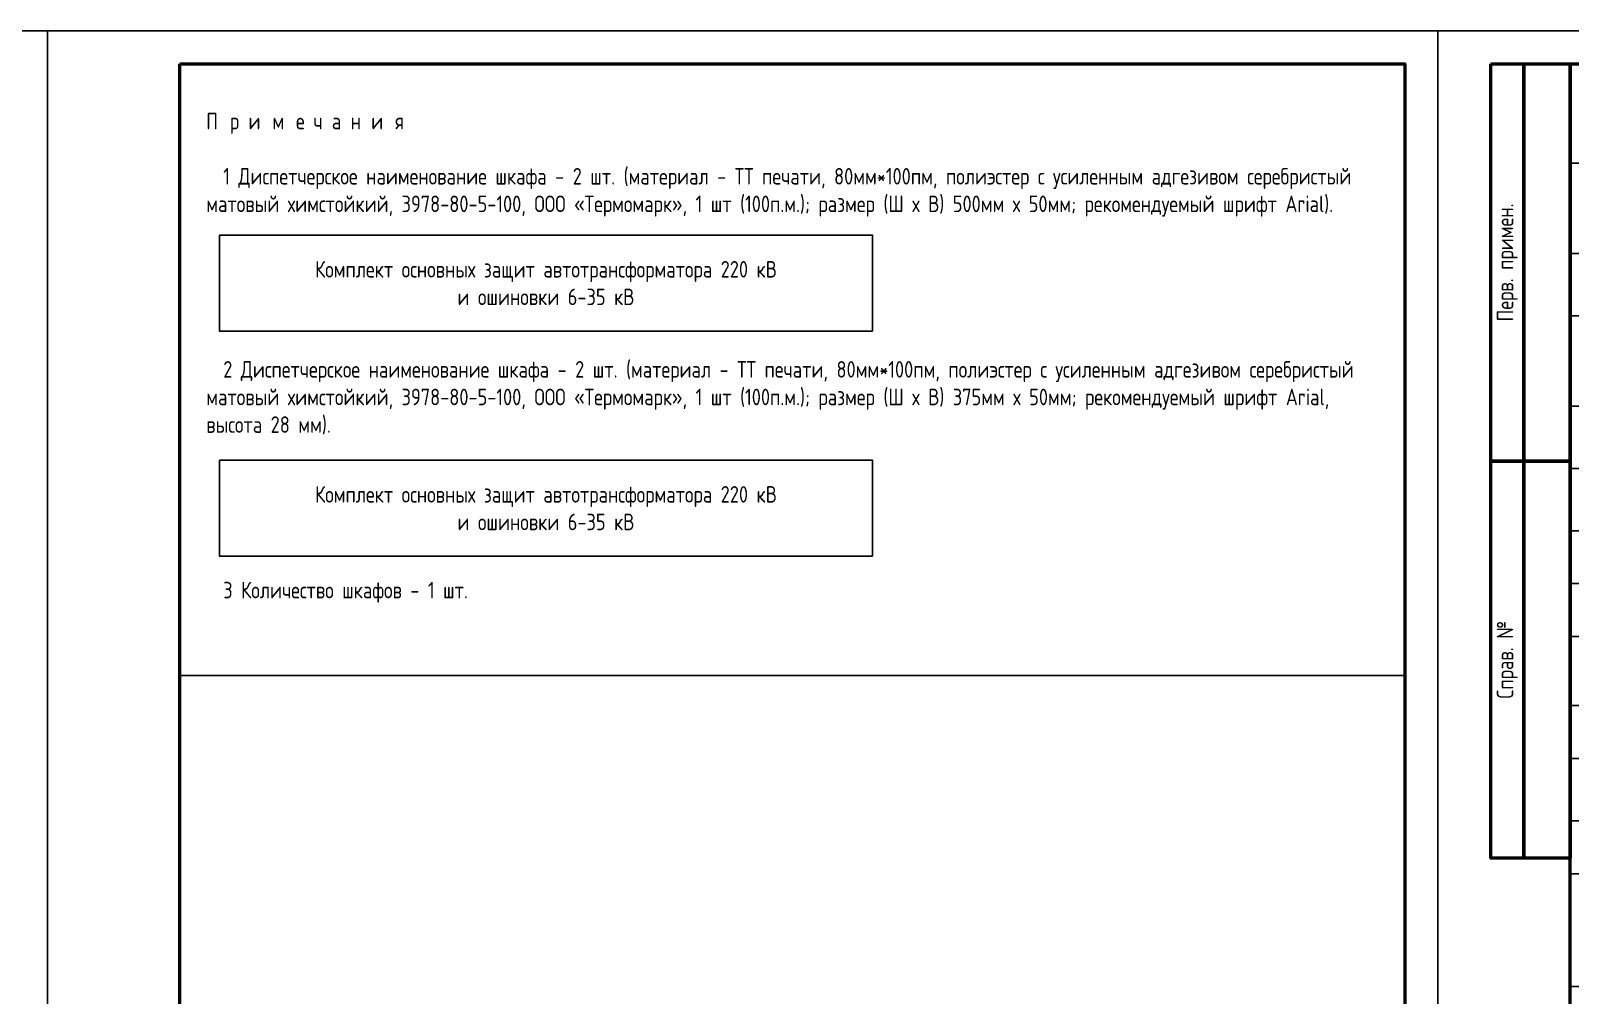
# Model space of a CAD drawing. Header units: millimetres. Extents: x -1117 to 6417, y -90 to 586.
# Drawn here: x -632.5 to -400, y 151.3 to 297 of the extents above; entities that cross this region are included whole.
import ezdxf

# ---------------------------------------------------------------- set-up
doc = ezdxf.new("R2010")
doc.units = ezdxf.units.MM
doc.styles.add('Gost_type_A', font='GOST_A.TTF')

# ---------------------------------------------------------------- blocks, each defined once
blk = doc.blocks.new('Штамп левый верхний')
at = {"lineweight": 50}
for points in [[(-12, 0), (-7, 0), (-7, -60), (-12, -60)], [(-7, 0), (0, 0), (0, -60), (-7, -60)], [(-12, -60), (-7, -60), (-7, -120), (-12, -120)], [(-7, -60), (0, -60), (0, -120), (-7, -120)]]:
    blk.add_lwpolyline(points, close=True, dxfattribs=at)
at = {"char_height": 2.5, "width": 60, "attachment_point": 5, "rotation": 90, "style": 'Gost_type_A'}
for s, insert in [('Перв. примен.', (-9.5, -30)), ('Справ. №', (-9.5, -90))]:
    blk.add_mtext(s, dxfattribs=dict(at, insert=insert))
blk = doc.blocks.new('Формат_А4')
blk.add_lwpolyline([(0, 297), (0, 0), (-210, 0), (-210, 297)], close=True)
at = {"lineweight": 50}
blk.add_lwpolyline([(-190, 292), (-5, 292), (-5, 5), (-190, 5)], close=True, dxfattribs=at)
blk = doc.blocks.new('*T23')
at = {"color": 0, "lineweight": -2, "transparency": 16777216}
for p, q in [((0, 0), (185, 0)), ((0, 0), (0, -15)), ((20, 0), (20, -15)), ((130, 0), (130, -15)), ((140, 0), (140, -15)), ((185, 0), (185, -15)), ((210, 0), (395, 0)), ((210, 0), (210, -15)), ((230, 0), (230, -15)), ((340, 0), (340, -15)), ((350, 0), (350, -15)), ((395, 0), (395, -15))]:
    blk.add_line(p, q, dxfattribs=at)
at = {"color": 0, "linetype": 'ByBlock', "lineweight": -2, "transparency": 16777216}
for p, q in [((0, -15), (185, -15)), ((0, -15), (0, -228.5)), ((20, -15), (20, -228.5)), ((130, -15), (130, -228.5)), ((140, -15), (140, -195.83)), ((185, -15), (185, -228.5)), ((210, -15), (395, -15)), ((210, -15), (210, -229.39)), ((230, -15), (230, -229.39)), ((340, -15), (340, -229.39)), ((350, -15), (350, -55)), ((395, -15), (395, -229.39)), ((210, -23), (395, -23)), ((0, -28.63), (185, -28.63)), ((210, -31), (395, -31)), ((0, -38.06), (185, -38.06)), ((210, -39), (395, -39)), ((210, -47), (395, -47)), ((0, -51.69), (185, -51.69)), ((210, -55), (395, -55)), ((350, -55), (350, -196.14)), ((0, -61.12), (185, -61.12)), ((210, -63), (395, -63)), ((0, -70.51), (185, -70.51)), ((210, -72.43), (395, -72.43)), ((0, -78.51), (185, -78.51)), ((210, -80.43), (395, -80.43)), ((0, -86.51), (185, -86.51)), ((210, -88.43), (395, -88.43)), ((0, -96.92), (185, -96.92)), ((210, -97.48), (395, -97.48)), ((0, -104.92), (185, -104.92)), ((210, -106.89), (395, -106.89)), ((0, -114.36), (185, -114.36)), ((210, -114.89), (395, -114.89)), ((0, -122.36), (185, -122.36)), ((210, -122.89), (395, -122.89)), ((210, -130.89), (395, -130.89)), ((0, -139.36), (185, -139.36)), ((210, -138.89), (395, -138.89)), ((210, -148.14), (395, -148.14)), ((0, -156.37), (185, -156.37)), ((210, -156.14), (395, -156.14)), ((210, -164.14), (395, -164.14)), ((0, -166.99), (185, -166.99)), ((210, -172.14), (395, -172.14)), ((0, -179.83), (185, -179.83)), ((210, -180.14), (395, -180.14)), ((0, -187.83), (185, -187.83)), ((210, -188.14), (395, -188.14)), ((0, -195.83), (185, -195.83)), ((140, -195.83), (140, -228.5)), ((210, -196.14), (395, -196.14)), ((350, -196.14), (350, -204.14)), ((0, -203.83), (185, -203.83)), ((210, -204.14), (395, -204.14)), ((350, -204.14), (350, -221.39)), ((0, -211.83), (185, -211.83)), ((210, -213.39), (395, -213.39)), ((0, -219.83), (185, -219.83)), ((210, -221.39), (395, -221.39)), ((350, -221.39), (350, -229.39)), ((0, -228.5), (185, -228.5)), ((210, -229.39), (395, -229.39))]:
    blk.add_line(p, q, dxfattribs=at)
at = {"transparency": 16777216, "char_height": 2.5, "style": 'Gost_type_A'}
for s, insert, width, attachment_point in [('Поз. обозначение', (10, -7.5), 17, 5), ('Поз. обозначение', (220, -7.5), 17, 5), ('Наименование', (75, -7.5), 107, 5), ('Кол.', (135, -7.5), 7, 5), ('Примечание', (162.5, -7.5), 42, 5), ('Наименование', (285, -7.5), 107, 5), ('Кол.', (345, -7.5), 7, 5), ('Примечание', (372.5, -7.5), 42, 5), ('Блок базовый ЭПББ 4+1, 111505, ТУ 27.33.13-001-53942713-2023, ЭПРОМ', (231.5, -19), 107, 4), ('3', (345, -19), 7, 5), ('Крышка рабочая ЭПРК 4+1, 121505, ТУ 27.33.13-001-53942713-2023, ЭПРОМ', (231.5, -27), 107, 4), ('3', (345, -27), 7, 5), ('Перемычка ПС 2-8, 15000020, СТЭЗ ', (231.5, -35), 107, 4), ('1', (345, -35), 7, 5), ('Планка  маркировочная (1-10) (2,4.6,8,10; 1,3,5,7,9), 86401256 KPX 8/10-8,2', (231.5, -43), 107, 4), ('3', (345, -43), 7, 5), ('Планка  маркировочная (1-10) (10,8,6,4,2; 9,7,5,3,1), 86401256 KPX 8/10-8,2', (231.5, -51), 107, 4), ('3', (345, -51), 7, 5), ('{\\C0;Перемычка FBS 4-6, HNT-091958, ОРТИС}', (232, -176.14), 106, 4), ('1', (345, -176.14), 7, 5), ('Перемычка FBS 10-6, HNT-090688, ОРТИС', (232, -184.14), 106, 4), ('1', (345, -184.14), 7, 5), ('Перемычка ПС 2-8, 15000020, СТЭЗ ', (21.5, -199.83), 107, 4), ('25', (135, -199.83), 7, 5), ('9', (135, -207.83), 7, 5), ('Планка  маркировочная (1-14) (14,12,10,8,6,4,2; 13,11,9,7,5,3,1), 86401256 KPX 8/10-8,2', (21.5, -215.83), 107, 4), ('9', (135, -215.83), 7, 5), ('{\\C256;Блок испытательный, в составе:}', (21.5, -224.17), 107, 4)]:
    blk.add_mtext(s, dxfattribs=dict(at, insert=insert, width=width, attachment_point=attachment_point))
at = {"color": 0, "transparency": 16777216, "char_height": 2.5, "style": 'Gost_type_A'}
for s, insert, width, attachment_point in [('{\\C256;Интеллектуальное электронное устройство \\C5;ЮНИТ-М519-ДЗТ-Р102-К103-К103-К103-В101-В101-В101-В101-В121-М186.0800-М186.0800-С01.03\\C256;, НЛПР.656122.602-01, }ООО Юнител Инжиниринг', (22, -21.81), 106, 4), ('A1', (10, -21.81), 18, 5), ('1', (135, -21.81), 7, 5), ('Блок интерфейсный ИЧМ {\\C256;ЮНИТ-ИЧМ-СУГР-С}, ТУ 27.12.23-609-61775353-2024, ООО Юнител Инжиниринг', (22, -33.34), 106, 4), ('A1.1', (10, -33.34), 18, 5), ('1', (135, -33.34), 7, 5), ('{\\C256;Интеллектуальное электронное устройство \\C5;ЮНИТ-М514-ДЗО-Р102-К103-К103-К103-х-В101-В101-М1С4.0С00-С01.03, \\C256;НЛПР.656122.602-01, }ООО Юнител Инжиниринг', (22, -44.87), 106, 4), ('горизонтальное положение', (351.5, -43), 42, 4), ('A2', (10, -44.87), 18, 5), ('1', (135, -44.87), 7, 5), ('горизонтальное положение', (351.5, -51), 42, 4), ('Блок интерфейсный ИЧМ {\\C5;ЮНИТ-ИЧМ-КУГР}, ТУ 27.12.23-609-61775353-2024,     ООО Юнител Инжиниринг', (22, -56.4), 106, 4), ('A2.1', (10, -56.4), 18, 5), ('1', (135, -56.4), 7, 5), ('SQ1, SQ2', (220, -59), 18, 5), ('{\\C256;Выключатель путевой ВВП11-10А313-20У311, ТУ 3428-155-00216823-2005, ВНИИР }', (232, -59), 106, 4), ('2', (345, -59), 7, 5), ('Светильник светодиодный ЖКХ-08 Д с кабелем 3 м, 5000 К,\\PТУ 3461-009-01281952-2018, Фокус ', (22, -65.81), 106, 4), ('EL1', (10, -65.81), 18, 5), ('1', (135, -65.81), 7, 5), ('{\\C256;Блок-приставка конденсаторная ЮНИТ-БК-02, ТУ 27.12.31-601-61775353-2016, }ООО Юнител Инжиниринг', (232, -67.72), 106, 4), ('UZ1, UZ2', (220, -67.72), 18, 5), ('2', (345, -67.72), 7, 5), ('HL1', (10, -74.51), 18, 5), ('{\\C256;Лампа СКЛ 14Н-2-Ж-2-220 П Ч IP65 ЯШГК.433137.068 ТУ, Протон-Импульс}', (22, -74.51), 106, 4), ('1', (135, -74.51), 7, 5), ('WE1', (220, -76.43), 18, 5), ('Кабель 3м 2х0,75, Фокус', (232, -76.43), 106, 4), ('1', (345, -76.43), 7, 5), ('{\\C256;в составе позиции} EL1', (351.5, -76.43), 42, 4), ('K1', (10, -82.51), 18, 5), ('{\\C256;Реле промежуточное }силовое, 1 NO (SPST-NO) двойной разрыв{\\C256;, в составе:}', (22, -82.51), 106, 4), ('WE2', (220, -84.43), 18, 5), ('Провод ПВСнг(А)-LS 2х0,75, ГОСТ 7399-97', (232, -84.43), 106, 4), ('4', (345, -84.43), 7, 5), ('{\\C256;м}', (351.5, -84.43), 42, 4), ('Реле 62.31.9.220.4800, Finder', (21.5, -91.72), 107, 4), ('1', (135, -91.72), 7, 5), ('{\\C256;Патч-корд экранированный, категории 5е, FTP серый PC-FTP-RJ45-Cat.5e-1,5m-LSZH, 8871c, Cabeus}', (232, -92.96), 106, 4), ('WE3, WE4', (220, -92.96), 18, 5), ('2', (345, -92.96), 7, 5), ('Розетка с винтовым зажимом, 92.03SMA, Finder', (21.5, -100.92), 107, 4), ('1', (135, -100.92), 7, 5), ('{\\C256;X:1-X:56, X:301-X:324}', (220, -102.18), 18, 5), ('Соединитель электрический RUT 6-RTK/S, HNT-090374, ТУ 27.33.13-001-54070557-2024, ГОСТ IEC 60947-7-1-2016, ОРТИС', (232, -102.18), 106, 4), ('80', (345, -102.18), 7, 5), ('{\\C256;Устройство контроля изоляции ЮНИТ-КИ, ТУ 27.12.23-609-61775353-2024,     ООО Юнител Инжиниринг}', (22, -109.64), 106, 4), ('KS1-KS10', (10, -109.64), 18, 5), ('10', (135, -109.64), 7, 5), ('Пластина торцевая D-RUT 6-RTK, HNT-090665, ОРТИС', (232, -110.89), 106, 4), ('13', (345, -110.89), 7, 5), ('R1-R10', (10, -118.36), 18, 5), ('{\\C256;Резистор С5-35В, 25 Вт, 3,9 кОм, ±10%, ОЖО.467.541 ТУ, Кермет}', (22, -118.36), 106, 4), ('10', (135, -118.36), 7, 5), ('Перемычка коммутационная SB 2-RTK/S, HNT-090979, ОРТИС', (232, -118.89), 106, 4), ('25', (345, -118.89), 7, 5), ('SA1, SA3, SA5, SA7, SA9, SA11, SA13, SA14', (10, -130.86), 18, 5), ('Перемычка FB 2-RTK/S, HNT-091821, ОРТИС', (232, -126.89), 106, 4), ('{\\C256;Переключатель кулачковый S10 JDG 1105 B4/1447,  (с компл. винтов 3,9х16 потай, саморез DIN 7982F-H A2 - 4 шт.), АУТС.642210.001 ТУ, ОРТИС}', (22, -130.86), 106, 4), ('8', (345, -126.89), 7, 5), ('8', (135, -130.86), 7, 5), ('{\\C256;Планка  маркировочная} (1-56, 301-324), 86401256 KPX 8/10-8,2', (232, -134.89), 106, 4), ('1', (345, -134.89), 7, 5), ('вертикальное положение', (351.5, -134.89), 42, 4), ('SA2, SA4, SA6, SA8, SA10, SA12,  SA15', (10, -147.87), 18, 5), ('{\\C256;X:57-X:300, X:325-X:371}', (220, -143.51), 18, 5), ('Соединитель электрический  RPV 4-MT(-P), HNT-131560, ТУ 27.33.13-001-54070557-2024, ГОСТ IEC 60947-7-1-2016, ОРТИС ', (232, -143.51), 106, 4), ('{\\C256;Переключатель кулачковый S10 JDG 1104 B4/1447,  (с компл. винтов 3,9х16 потай, саморез DIN 7982F-H A2 - 4 шт.), АУТС.642210.001 ТУ, ОРТИС}', (22, -147.87), 106, 4), ('291', (345, -143.51), 7, 5), ('7', (135, -147.87), 7, 5), ('Пластина торцевая D-RPV 4-MT(-P), HNT-131561, ОРТИС', (232, -152.14), 106, 4), ('41', (345, -152.14), 7, 5), ('{\\C256;Переключатель кулачковый S10 JDG 1103 B4/1447,  (с компл. винтов 3,9х16 потай, саморез DIN 7982F-H A2 - 4 шт.), АУТС.642210.001 ТУ, ОРТИС}', (22, -161.68), 106, 4), ('SA16-SA18', (10, -161.68), 18, 5), ('3', (135, -161.68), 7, 5), ('Перемычка FBS 2-6, HNT-091360, ОРТИС', (232, -160.14), 106, 4), ('{\\C256;26', (345, -160.14), 7, 5), ('Перемычка FBS 3-6, HNT-091957, ОРТИС', (232, -168.14), 106, 4), ('1', (345, -168.14), 7, 5), ('SG1-SG5,  SG7, SG10-SG12', (10, -173.41), 18, 5), ('{\\C256;Блок испытательный, в составе:}', (22, -173.41), 106, 4), ('{\\C256;Блок базовый ЭПББ 6+1, 111507, ТУ 27.33.13-001-53942713-2023, НПП "ЭПРОМ"}', (22, -183.83), 106, 4), ('9', (135, -183.83), 7, 5), ('{\\C256;Крышка рабочая ЭПРК 6+1, 121507, ТУ 27.33.13-001-53942713-2023, НПП "ЭПРОМ"}', (22, -191.83), 106, 4), ('9', (135, -191.83), 7, 5), ('Перемычка FBS 20-6, HNT-133475, ОРТИС', (232, -192.14), 106, 4), ('1', (345, -192.14), 7, 5), ('{\\C256;Планка  маркировочная} (57-300, 325-371), 86401217 KPX 6/10-6,2', (231.5, -200.14), 107, 4), ('1', (345, -200.14), 7, 5), ('вертикальное положение', (351.5, -200.14), 42, 4), ('{\\C256;Планка  маркировочная} (1-14) (2,4.6,8,10,12,14; 1,3,5,7,9,11,13){\\C256;, 86401256 KPX 8/10-8,2}', (21.5, -207.83), 107, 4), ('горизонтальное положение', (141.5, -207.83), 42, 4), ('{\\C256;X:372-X:401}', (220, -208.76), 18, 5), ('30', (345, -208.76), 7, 5), ('горизонтальное положение', (141.5, -215.83), 42, 4), ('1', (345, -217.39), 7, 5), ('SG6, SG8, SG9', (10, -224.17), 18, 5), ('{\\C256;Планка  маркировочная} (372-401), 86401217 KPX 6/10-6,2', (231.5, -225.39), 107, 4), ('1', (345, -225.39), 7, 5), ('вертикальное положение', (351.5, -225.39), 42, 4)]:
    blk.add_mtext(s, dxfattribs=dict(at, insert=insert, width=width, attachment_point=attachment_point))
at = {"color": 1, "transparency": 16777216, "char_height": 2.5, "width": 106, "attachment_point": 4, "style": 'Gost_type_A'}
for s, insert in [('{\\C256;Клемма проходная, RPV 4-MTD(-P), HNT-140690, ТУ 27.33.13-001-54070557-2024, ГОСТ IEC 60947-7-1-2016, ОРТИС}', (232, -208.76)), ('{\\C0;Пластина торцевая D-RPV 4-MT(-P), HNT-131561, ОРТИС}', (232, -217.39))]:
    blk.add_mtext(s, dxfattribs=dict(at, insert=insert))

msp = doc.modelspace()

# ---------------------------------------------------------------- linework, layer by layer
msp.add_line((-610, 199.61), (-425, 199.61))
for points in [[(-604, 266.14), (-505.4, 266.14), (-505.4, 251.64), (-604, 251.64)], [(-604, 232.14), (-505.4, 232.14), (-505.4, 217.64), (-604, 217.64)]]:
    msp.add_lwpolyline(points, close=True)

# ---------------------------------------------------------------- block references
at = {"color": 1}
for name, p in [('Формат_А4', (-630, 0)), ('Формат_А4', (-420, 0)), ('Формат_А4', (-210, 0)), ('Штамп левый верхний', (-400, 292))]:
    msp.add_blockref(name, p, dxfattribs=at)
msp.add_blockref('*T23', (-400, 292))

# ---------------------------------------------------------------- texts
at = {"char_height": 2.5, "style": 'Gost_type_A'}
for s, insert, width, attachment_point in [('\\pxql;{\\T2;\\C0;Примечания\\P\\P\\T1;  1 }Диспетчерское наименование шкафа - {\\C5;2 шт.} (материал - ТТ печати, 80мм*100пм, полиэстер с усиленным адгезивом серебристый матовый химстойкий, 3978-80-5-100, ООО «Термомарк», 1 шт (100п.м.); размер (Ш х В) {\\C5;500мм} х 50мм; рекомендуемый шрифт Arial).\\P\\P\\P\\P\\P\\P  2 Диспетчерское наименование шкафа - {\\C5;2 шт.} (материал - ТТ печати, 80мм*100пм, полиэстер с усиленным адгезивом серебристый матовый химстойкий, 3978-80-5-100, ООО «Термомарк», 1 шт (100п.м.); размер (Ш х В) 375мм х 50мм; рекомендуемый шрифт Arial, высота 28 мм).\\P\\P\\P\\P\\P\\P  3 Количество шкафов - 1 шт.', (-606, 284.61), 175, 1), ('Комплект основных защит автотрансформатора 220 кВ \\Pи ошиновки 6-35 кВ', (-554.7, 258.89), 98.6, 5), ('Комплект основных защит автотрансформатора 220 кВ \\Pи ошиновки 6-35 кВ', (-554.7, 224.89), 98.6, 5)]:
    msp.add_mtext(s, dxfattribs=dict(at, insert=insert, width=width, attachment_point=attachment_point))

doc.saveas('drawing.dxf')
